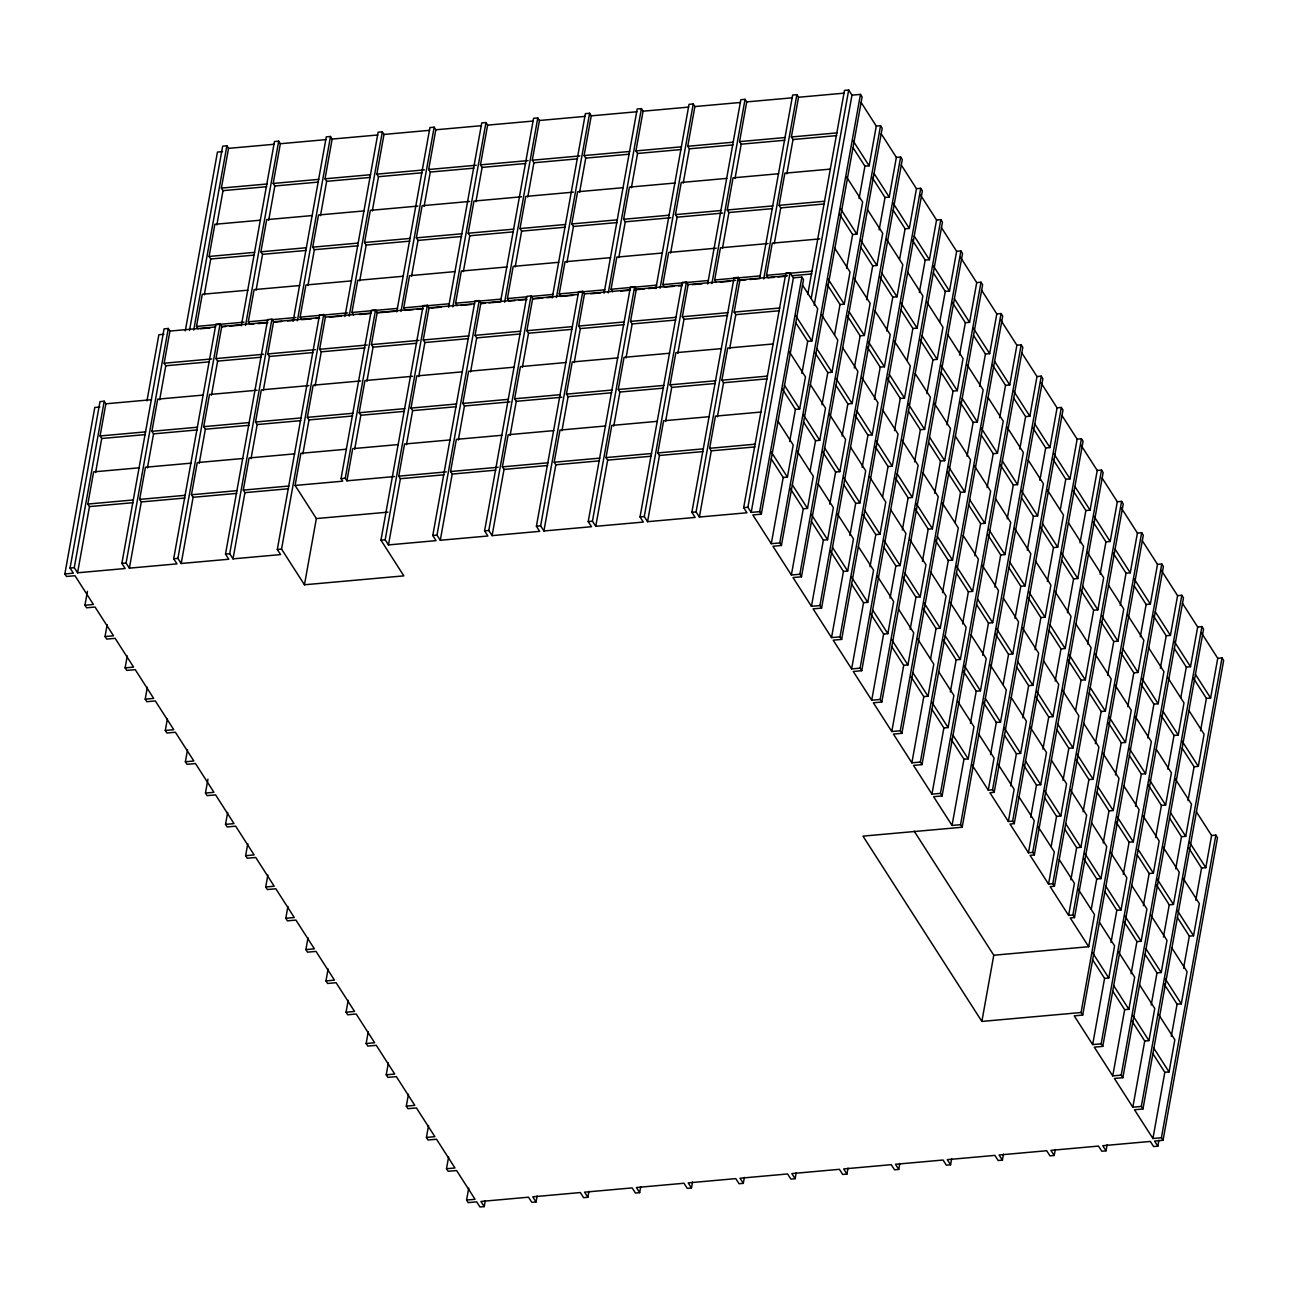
<?xml version="1.0" encoding="UTF-8"?>
<svg xmlns="http://www.w3.org/2000/svg" width="1297" height="1297" viewBox="0 0 1297 1297"><rect width="100%" height="100%" fill="white"/><g stroke="black" fill="none" stroke-linecap="round" stroke-linejoin="round"><path stroke-width="1.5" d="M87.434 591.367L84.937 605.245L93.433 604.483L74.983 575.722L66.487 576.484L64.85 573.939L94.794 407.485L99.885 407.031M64.85 573.939L73.345 573.177L70.054 568.037L99.999 401.6L104.214 401.211L105.868 403.805L100.08 435.954L101.717 438.499L95.605 472.546M159.661 399.816L165.789 365.77L164.152 363.209L169.939 331.059L168.286 328.481L164.071 328.854L121.869 563.401L125.161 568.524L77.561 572.788L74.269 567.664L104.214 401.211M77.561 572.788L89.477 506.592L87.839 504.047L93.627 471.881L139.233 467.795M146.966 400.903L158.866 334.756L163.957 334.286M127.252 655.958L125.112 667.858L133.591 667.096L115.141 638.335L106.662 639.097L105.025 636.551L107.165 624.651M211.492 395.163L217.604 361.117L215.967 358.572L221.755 326.406L220.101 323.828L215.886 324.218L173.685 558.748L176.976 563.871L129.376 568.151L126.085 563.011L168.286 328.481M129.376 568.151L141.292 501.939L139.654 499.394L145.442 467.244L191.048 463.159M147.42 467.909L153.549 433.863L151.911 431.301L157.683 399.152L203.305 395.066M185.293 330.848L217.458 152.057L222.549 151.603M189.508 330.443L222.662 146.172L226.878 145.783L228.531 148.361L221.382 188.081L223.019 190.643L216.842 224.932M193.723 330.07L226.878 145.783M198.133 328.968L196.496 326.422L202.283 294.273L247.889 290.188M204.278 294.841L210.714 258.995L209.093 256.449L214.864 224.284L260.486 220.198M167.426 718.57L165.286 730.47L173.766 729.708L155.316 700.947L146.837 701.709L145.199 699.164L147.339 687.264M263.307 390.51L269.436 356.464L267.798 353.919L273.57 321.769L271.916 319.192L267.701 319.565L225.5 554.111L228.791 559.234L181.191 563.498L177.9 558.375L220.101 323.828M181.191 563.498L193.107 497.302L191.47 494.757L197.257 462.591L242.863 458.506M199.235 463.256L205.364 429.21L203.726 426.664L209.514 394.499L257.098 390.235M241.323 325.79L274.478 141.519L278.693 141.146L280.347 143.724L273.197 183.444L274.834 185.99L268.674 220.295M245.538 325.417L278.693 141.146M253.92 323.974L249.948 324.331L248.311 321.786L254.099 289.62L299.704 285.535M256.093 290.188L262.545 254.342L260.908 251.796L266.696 219.647L312.301 215.561M207.942 779.205L205.461 793.067L213.94 792.321L195.49 763.56L187.011 764.322L185.374 761.777L187.514 749.877M315.122 385.874L321.251 351.827L319.613 349.282L325.401 317.117L323.747 314.539L319.516 314.928L277.315 549.458L280.606 554.581L233.006 558.861L229.715 553.722L271.916 319.192M233.006 558.861L244.922 492.649L243.285 490.104L249.073 457.954L294.695 453.853M251.051 458.603L257.179 424.557L255.541 422.011L261.329 389.862L308.929 385.598M293.138 321.153L326.293 136.866L330.508 136.493L332.162 139.071L325.028 178.791L326.649 181.337L320.489 215.642M297.353 320.764L330.508 136.493M311.685 318.786L301.763 319.678L300.126 317.133L305.914 284.983L351.519 280.882M307.908 285.535L314.36 249.705L312.723 247.16L318.511 214.994L364.117 210.908M247.759 843.796L245.619 855.68L254.115 854.918L235.665 826.173L227.17 826.935L225.532 824.373L227.672 812.489M418.753 376.584L424.881 342.538L423.244 339.976L429.031 307.827L427.378 305.249L423.162 305.622L380.961 540.168L403.853 575.868L304.455 584.785L281.546 549.085L323.747 314.539M304.455 584.785L316.355 518.573L295.1 485.451L300.888 453.302L346.51 449.216M302.866 453.966L308.994 419.92L307.357 417.358L313.144 385.209L360.744 380.945M344.953 316.5L378.108 132.229L382.323 131.84L383.993 134.434L376.843 174.138L378.481 176.7L372.304 210.989M349.169 316.128L382.323 131.84M353.578 315.041L351.941 312.48L357.729 280.33L403.351 276.245M359.723 280.898L366.176 245.052L364.538 242.507L370.326 210.357L417.926 206.077M287.934 906.408L285.794 918.292L294.289 917.53L275.839 888.785L267.344 889.547L265.707 886.986L267.847 875.102M295.1 485.451L342.7 481.187L341.046 478.609L371.331 310.275L375.563 309.902L377.216 312.48L371.428 344.629L373.066 347.174L366.938 381.221M394.515 476.55L346.931 480.814L345.261 478.236L375.563 309.902M346.931 480.814L352.703 448.649L398.325 444.563M354.681 449.313L360.809 415.267L359.172 412.722L364.96 380.572L412.559 376.292M396.769 311.864L429.923 127.576L434.155 127.203L435.808 129.781L428.659 169.502L430.296 172.047L424.119 206.353M401 311.475L434.155 127.203M413.338 309.675L405.394 310.388L403.756 307.843L409.544 275.694L455.166 271.592M411.538 276.245L417.991 240.415L416.353 237.854L422.141 205.704L469.741 201.44M328.109 969.021L325.969 980.905L334.464 980.143L316.014 951.398L307.519 952.16L305.881 949.599L308.021 937.715M470.568 371.931L476.696 337.885L475.059 335.339L480.847 303.174L479.193 300.596L474.978 300.985L432.776 535.515L436.068 540.638L388.468 544.918L385.177 539.779L427.378 305.249M388.468 544.918L400.384 478.706L398.746 476.161L404.534 444.012L450.14 439.926M406.496 444.676L412.624 410.63L410.987 408.069L416.775 375.919L462.397 371.834M448.584 307.211L481.738 122.939L485.97 122.55L487.623 125.128L480.474 164.849L482.111 167.41L475.934 201.7M452.815 306.838L485.97 122.55M457.209 305.735L455.587 303.19L461.359 271.041L506.981 266.955M463.369 271.608L469.806 235.762L468.168 233.217L473.956 201.067L521.556 196.787M368.283 1031.634L366.143 1043.518L374.638 1042.756L356.189 1014.011L347.693 1014.773L346.056 1012.211L348.196 1000.327M522.383 367.278L528.511 333.232L526.874 330.686L532.662 298.537L531.008 295.959L526.793 296.332L484.592 530.878L487.883 536.001L440.283 540.265L436.992 535.142L479.193 300.596M440.283 540.265L452.199 474.07L450.562 471.524L456.349 439.359L501.955 435.273M458.327 440.023L464.439 405.977L462.818 403.432L468.59 371.266L514.212 367.181M500.755 300.58L533.57 118.286L537.785 117.914L539.439 120.491L532.289 160.212L533.926 162.757L527.749 197.063M504.63 302.185L537.785 117.914M514.99 300.564L509.04 301.099L507.403 298.553L513.19 266.388L558.796 262.302M515.185 266.955L521.621 231.125L520 228.564L525.771 196.414L573.371 192.151M408.458 1094.246L406.318 1106.13L414.797 1105.368L396.347 1076.623L387.868 1077.385L386.23 1074.824L388.37 1062.94M574.214 362.641L580.326 328.595L578.705 326.05L584.477 293.884L582.823 291.306L578.608 291.695L536.407 526.225L539.698 531.348L492.098 535.629L488.807 530.489L531.008 295.959M492.098 535.629L504.014 469.417L502.377 466.871L508.165 434.722L553.77 430.62M510.143 435.37L516.271 401.324L514.633 398.779L520.421 366.629L566.027 362.528M552.23 297.921L585.385 113.633L589.6 113.261L591.254 115.838L584.104 155.559L585.741 158.104L579.581 192.41M556.445 297.532L589.6 113.261M572.755 295.376L560.855 296.446L559.218 293.9L565.006 261.751L610.611 257.649M567 262.302L573.452 226.472L571.815 223.927L577.603 191.761L623.208 187.676M448.632 1156.859L446.492 1168.743L454.971 1167.981L436.522 1139.236L428.042 1139.998L426.405 1137.437L428.545 1125.553M626.029 357.988L632.158 323.942L630.52 321.397L636.308 289.247L634.655 286.669L630.423 287.042L588.222 521.572L591.513 526.712L543.913 530.976L540.622 525.852L582.823 291.306M543.913 530.976L555.829 464.78L554.192 462.218L559.98 430.069L605.602 425.983M561.958 430.734L568.086 396.687L566.449 394.126L572.236 361.976L617.842 357.891M604.045 293.268L637.2 108.997L641.415 108.608L643.069 111.202L635.935 150.906L637.557 153.468L631.396 187.757M608.261 292.895L641.415 108.608M612.67 291.809L611.033 289.247L616.821 257.098L662.427 253.012M618.815 257.665L625.267 221.819L623.63 219.274L629.418 187.125L675.024 183.023M485.273 1200.649L484.219 1206.599L479.987 1206.972L476.696 1201.849L468.217 1202.611L466.58 1200.049L468.72 1188.165M677.845 353.351L683.973 319.305L682.335 316.744L688.123 284.594L686.47 282.016L682.238 282.389L640.037 516.936L643.328 522.059L595.745 526.323L592.453 521.199L634.655 286.669M595.745 526.323L607.644 460.127L606.007 457.582L611.795 425.432L657.417 421.33M613.773 426.081L619.901 392.034L618.264 389.489L624.052 357.34L669.657 353.238M655.86 288.631L689.015 104.344L693.23 103.971L694.884 106.549L687.75 146.269L689.388 148.815L683.211 183.12M660.076 288.242L693.23 103.971M674.408 286.264L664.486 287.156L662.848 284.61L668.636 252.461L716.236 248.181M670.63 253.012L677.083 217.183L675.445 214.621L681.233 182.472L726.839 178.386M729.66 348.698L735.788 314.652L734.151 312.107L739.938 279.941L738.285 277.363L734.053 277.753L691.868 512.283L695.16 517.422L647.56 521.686L644.269 516.546L686.47 282.016M647.56 521.686L659.46 455.474L657.822 452.929L663.61 420.779L709.232 416.694M665.588 421.444L671.716 387.398L670.079 384.836L675.867 352.687L721.489 348.601M484.219 1206.599L480.928 1201.46L528.511 1197.196L531.802 1202.319L536.034 1201.946L537.104 1195.98M707.676 283.978L740.83 99.707L745.062 99.318L746.715 101.896L739.566 141.616L741.203 144.178L735.026 178.467M711.891 283.605L745.062 99.318M716.301 282.519L714.663 279.957L720.451 247.808L768.051 243.544M722.445 248.375L728.898 212.53L727.26 209.984L733.048 177.835L778.67 173.733M536.034 1201.946L532.743 1196.823L580.343 1192.543L583.618 1197.682L587.849 1197.293L584.558 1192.17L632.158 1187.906L635.449 1193.029L639.664 1192.656L636.373 1187.517L683.973 1183.253L687.264 1188.392L691.479 1188.003L688.188 1182.88L735.788 1178.616L739.079 1183.739L743.294 1183.367L740.003 1178.227L787.603 1173.963L790.894 1179.086L795.11 1178.714L791.818 1173.59L839.418 1169.31L842.71 1174.45L846.941 1174.061L843.65 1168.937L891.234 1164.674L894.525 1169.797L898.756 1169.424L895.465 1164.284L943.065 1160.021L946.356 1165.16L950.571 1164.771L947.28 1159.648L994.88 1155.384L998.171 1160.507L1002.386 1160.134L999.095 1154.995L1046.695 1150.731L1049.986 1155.854L1054.202 1155.481L1050.91 1150.358L1098.51 1146.078L1101.802 1151.217L1106.017 1150.828L1102.726 1145.705L1150.326 1141.441L1153.617 1146.564L1157.848 1146.191L1154.557 1141.052L1163.036 1140.306L1161.399 1137.745L1152.92 1138.507L1134.47 1109.746L1142.949 1109L1141.311 1106.438L1132.832 1107.2L1114.382 1078.456L1122.862 1077.694L1121.224 1075.132L1112.745 1075.894L1094.295 1047.149L1102.774 1046.387L1101.153 1043.826L1092.658 1044.588L1074.208 1015.843L1082.703 1015.081L1081.066 1012.519L981.861 1021.42L862.991 836.127L962.179 827.243L960.542 824.681L952.047 825.443L933.597 796.698L942.092 795.936L940.455 793.375L931.959 794.137L913.51 765.392L922.005 764.63L920.367 762.069L911.872 762.831L893.422 734.086L901.918 733.324L900.28 730.762L891.801 731.524L873.351 702.779L881.83 702.017L880.193 699.456L871.714 700.218L853.264 671.473L861.743 670.711L860.106 668.166L851.626 668.912L833.177 640.167L841.656 639.405L840.018 636.859L831.539 637.605L813.089 608.86L821.568 608.098L819.931 605.553L811.452 606.315L793.002 577.554L801.481 576.792L799.86 574.247L791.365 575.009L772.915 546.248L781.41 545.486L779.773 542.94L771.277 543.702L752.827 514.941L761.323 514.179L759.685 511.634L751.19 512.396L793.391 277.85L790.1 272.727L785.885 273.1L743.684 507.646L746.975 512.769L699.375 517.033L696.084 511.91L738.285 277.363M699.375 517.033L711.291 450.837L709.654 448.292L715.441 416.126L761.047 412.041M717.403 416.791L723.531 382.745L721.894 380.199L727.682 348.034L773.304 343.948M587.849 1197.293L588.919 1191.327M759.847 277.347L792.645 95.054L796.877 94.681L798.53 97.259L791.381 136.979L793.018 139.525L786.841 173.83M763.722 278.952L796.877 94.681M774.066 277.331L768.116 277.866L766.495 275.321L772.266 243.155L819.866 238.891M774.277 243.723L780.713 207.893L779.075 205.331L784.863 173.182L830.485 169.096M751.19 512.396L747.899 507.257L790.1 272.727M759.685 511.634L801.886 277.088L793.391 277.85M761.323 514.179L803.524 279.633L801.886 277.088M639.664 1192.656L640.734 1186.674M807.755 294.5L844.477 90.401L848.692 90.028L851.983 95.151L814.176 305.265M811.257 298.083L848.692 90.028M771.277 543.702L783.193 477.491L771.245 458.895M789.662 441.564L795.434 409.398L782.415 389.1M801.903 373.471L807.691 341.306L795.758 322.71M783.193 477.491L787.409 477.118L793.197 444.968L778.005 421.282M795.434 409.398L799.665 409.025L805.453 376.876L789.16 351.503M807.691 341.306L811.906 340.933L817.694 308.783L802.503 285.097M779.773 542.94L860.478 94.389L851.983 95.151M781.41 545.486L862.1 96.951L860.478 94.389M791.365 575.009L803.281 508.797L790.246 488.499M810.074 470.973L815.521 440.704L803.589 422.109M821.99 404.777L827.778 372.612L814.759 352.314M834.587 334.788L840.034 304.519L827 284.221M846.536 268.398L852.615 234.546L839.597 214.248M859.084 198.587L864.921 166.178L852.988 147.582M803.281 508.797L807.496 508.424L813.284 476.275L797.007 450.902M815.521 440.704L819.753 440.332L825.524 408.182L810.333 384.496M827.778 372.612L831.993 372.239L837.781 340.09L821.504 314.717M840.034 304.519L844.25 304.147L850.038 271.997L834.846 248.311M852.615 234.546L856.847 234.173L862.635 202.008L846.341 176.635M864.921 166.178L869.136 165.805L876.286 126.085L861.095 102.398M799.86 574.247L880.55 125.696L876.286 126.085M691.479 1188.003L692.549 1182.037M801.481 576.792L882.187 128.257L880.55 125.696M811.452 606.315L823.368 540.103L811.419 521.507M829.821 504.176L835.608 472.011L822.59 451.713M842.077 436.084L847.865 403.918L835.933 385.322M854.334 367.991L860.122 335.826L847.087 315.528M866.623 299.704L872.703 265.853L860.77 247.241M879.171 229.893L885.008 197.484L871.989 177.186M823.368 540.103L827.583 539.73L833.371 507.581L818.18 483.894M835.608 472.011L839.84 471.638L845.612 439.488L829.334 414.116M847.865 403.918L852.08 403.545L857.868 371.396L842.677 347.709M860.122 335.826L864.337 335.453L870.125 303.303L853.848 277.931M872.703 265.853L876.934 265.48L882.706 233.314L867.515 209.644M885.008 197.484L889.223 197.112L896.373 157.391L881.182 133.704M819.931 605.553L900.637 157.002L896.373 157.391M821.568 608.098L902.274 159.563L900.637 157.002M831.539 637.605L843.439 571.41L830.42 551.112M849.908 535.483L855.696 503.317L843.763 484.721M862.165 467.39L867.952 435.225L854.934 414.927M874.421 399.298L880.209 367.132L867.174 346.834M886.71 331.011L892.79 297.159L879.771 276.861M899.599 259.287L905.095 228.791L893.163 210.195M843.439 571.41L847.671 571.037L853.458 538.887L837.181 513.515M855.696 503.317L859.911 502.944L865.699 470.795L850.508 447.108M867.952 435.225L872.168 434.852L877.956 402.702L861.678 377.33M880.209 367.132L884.424 366.759L890.212 334.61L875.021 310.923M892.79 297.159L897.021 296.786L902.793 264.62L886.516 239.248M905.095 228.791L909.31 228.418L916.46 188.697L901.269 165.011M840.018 636.859L920.724 188.308L916.46 188.697M743.294 1183.367L744.381 1177.384M841.656 639.405L922.362 190.87L920.724 188.308M851.626 668.912L863.526 602.716L851.594 584.12M869.995 566.789L875.783 534.623L862.764 514.325M882.592 496.8L888.04 466.531L875.005 446.233M894.508 430.604L900.28 398.438L887.261 378.14M907.154 360.323L912.877 328.465L900.945 309.853M919.346 292.49L925.183 260.097L912.164 239.799M863.526 602.716L867.758 602.343L873.546 570.194L858.338 546.507M875.783 534.623L879.998 534.251L885.786 502.101L869.509 476.729M888.04 466.531L892.255 466.158L898.043 434.009L882.852 410.322M900.28 398.438L904.512 398.066L910.299 365.916L894.022 340.544M912.877 328.465L917.092 328.092L922.88 295.927L907.689 272.257M925.183 260.097L929.398 259.724L936.547 220.004L920.27 194.631M860.106 668.166L940.811 219.615L936.547 220.004M861.743 670.711L942.449 222.176L940.811 219.615M871.714 700.218L883.614 634.022L870.595 613.724M890.082 598.095L895.87 565.93L883.938 547.334M902.339 530.003L908.127 497.837L895.092 477.539M914.596 461.91L920.367 429.745L908.435 411.149M926.869 393.623L932.965 359.772L919.946 339.474M939.774 321.899L945.27 291.403L933.321 272.808M883.614 634.022L887.845 633.649L893.633 601.5L877.339 576.127M895.87 565.93L900.086 565.557L905.873 533.407L890.682 509.721M908.127 497.837L912.342 497.464L918.13 465.315L901.853 439.942M920.367 429.745L924.599 429.372L930.387 397.222L915.179 373.536M932.965 359.772L937.18 359.382L942.968 327.233L926.69 301.861M945.27 291.403L949.485 291.031L956.635 251.31L941.444 227.624M880.193 699.456L960.899 250.921L956.635 251.31M795.11 1178.714L796.196 1172.747M881.83 702.017L962.536 253.482L960.899 250.921M891.801 731.524L903.701 665.329L891.769 646.717M910.17 629.402L915.958 597.236L902.939 576.938M922.426 561.309L928.214 529.144L915.179 508.846M934.667 493.217L940.455 461.051L928.522 442.455M946.956 424.913L953.052 391.078L941.119 372.466M959.521 355.102L965.357 322.71L952.322 302.412M903.701 665.329L907.932 664.956L913.704 632.806L898.513 609.12M915.958 597.236L920.173 596.863L925.961 564.714L909.683 539.341M928.214 529.144L932.43 528.771L938.217 496.621L923.026 472.935M940.455 461.051L944.686 460.678L950.474 428.529L934.18 403.156M953.052 391.078L957.267 390.689L963.055 358.539L947.864 334.853M965.357 322.71L969.572 322.337L976.722 282.616L960.445 257.244M900.28 730.762L980.986 282.227L976.722 282.616M901.918 733.324L982.623 284.789L980.986 282.227M911.872 762.831L923.788 696.635L910.77 676.337M930.598 658.811L936.045 628.542L923.026 608.244M942.514 592.616L948.302 560.45L935.267 540.152M955.095 522.626L960.542 492.357L947.523 472.059M967.043 456.22L973.139 422.384L960.12 402.086M979.608 386.409L985.444 354.016L973.496 335.42M923.788 696.635L928.02 696.262L933.791 664.113L917.514 638.724M936.045 628.542L940.26 628.17L946.048 596.02L930.857 572.334M948.302 560.45L952.517 560.077L958.305 527.928L942.027 502.555M960.542 492.357L964.773 491.985L970.545 459.835L955.354 436.149M973.139 422.384L977.354 421.995L983.142 389.846L966.865 364.473M985.444 354.016L989.66 353.643L996.809 313.923L981.618 290.236M920.367 762.069L1001.073 313.534L996.809 313.923M846.941 1174.061L848.011 1168.094M922.005 764.63L1002.711 316.095L1001.073 313.534M931.959 794.137L943.876 727.941L931.943 709.329M950.344 692.014L956.132 659.849L943.114 639.551M962.601 623.922L968.373 591.756L956.44 573.161M974.841 555.829L980.629 523.664L968.697 505.068M987.13 487.526L993.226 453.691L981.278 435.079M999.695 417.715L1005.532 385.322L992.497 365.024M943.876 727.941L948.091 727.568L953.879 695.403L938.688 671.733M956.132 659.849L960.347 659.476L966.135 627.326L949.858 601.954M968.373 591.756L972.604 591.383L978.392 559.234L963.201 535.548M980.629 523.664L984.861 523.291L990.632 491.141L974.355 465.769M993.226 453.691L997.442 453.302L1003.23 421.152L988.038 397.466M1005.532 385.322L1009.747 384.95L1016.897 345.229L1000.619 319.856M940.455 793.375L1021.161 344.84L1016.897 345.229M942.092 795.936L1022.798 347.401L1021.161 344.84M952.047 825.443L963.963 759.248L950.944 738.95M970.432 723.304L976.219 691.155L963.185 670.857M982.688 655.228L988.46 623.063L976.528 604.467M994.929 587.136L1000.717 554.97L987.698 534.672M1007.218 518.832L1013.314 484.997L1000.279 464.699M1019.782 449.021L1025.603 416.629L1013.67 398.033M963.963 759.248L968.178 758.875L973.966 726.709L957.689 701.337M976.219 691.155L980.435 690.782L986.223 658.633L971.031 634.946M988.46 623.063L992.691 622.69L998.479 590.54L982.186 565.168M1000.717 554.97L1004.932 554.597L1010.72 522.448L995.529 498.761M1013.314 484.997L1017.529 484.608L1023.317 452.458L1007.039 427.086M1025.603 416.629L1029.834 416.256L1036.984 376.535L1021.777 352.849M960.542 824.681L1041.248 376.146L1036.984 376.535M898.756 1169.424L899.826 1163.441M962.179 827.243L1042.885 378.708L1041.248 376.146M990.519 754.611L996.307 722.461L983.272 702.163M1003.116 684.638L1008.547 654.369L995.529 634.071M1015.016 618.442L1020.804 586.276L1008.871 567.681M1027.305 550.139L1033.401 516.303L1021.452 497.691M1039.87 480.328L1045.69 447.935L1032.671 427.637M914.158 831.134L993.778 955.224L1088.702 946.713L1070.252 917.952L1074.516 917.563L1072.878 915.017L1068.615 915.406L1050.165 886.645L1054.429 886.256L1052.791 883.711L1048.527 884.1L1030.077 855.339L1034.341 854.95L1032.704 852.405L1028.44 852.794L1009.99 824.033L1014.254 823.644L1012.633 821.098L1008.353 821.487L989.903 792.726L994.183 792.337L992.545 789.792L988.265 790.181L994.053 758.015L978.862 734.345M996.307 722.461L1000.522 722.089L1006.31 689.939L990.033 664.567M1008.547 654.369L1012.779 653.996L1018.567 621.847L1003.359 598.16M1020.804 586.276L1025.019 585.904L1030.807 553.754L1014.53 528.382M1033.401 516.303L1037.616 515.914L1043.404 483.765L1028.213 460.078M1045.69 447.935L1049.922 447.562L1057.071 407.842L1040.778 382.469M992.545 789.792L1061.335 407.453L1057.071 407.842M994.183 792.337L1062.973 410.014L1061.335 407.453M1010.606 785.917L1016.394 753.768L1004.445 735.156M1022.847 717.841L1028.634 685.675L1016.702 667.08M1035.103 649.748L1040.891 617.583L1027.872 597.285M1047.392 581.445L1053.488 547.61L1040.453 527.312M1060.298 509.737L1065.777 479.242L1052.759 458.943M1008.353 821.487L1014.141 789.322L997.863 763.949M1016.394 753.768L1020.609 753.395L1026.397 721.245L1011.206 697.559M1028.634 685.675L1032.866 685.302L1038.638 653.153L1022.36 627.78M1040.891 617.583L1045.106 617.21L1050.894 585.06L1035.703 561.374M1053.488 547.61L1057.704 547.221L1063.491 515.071L1047.214 489.699M1065.777 479.242L1070.009 478.869L1077.142 439.148L1061.951 415.462M950.571 1164.771L951.641 1158.805M1012.633 821.098L1081.422 438.759L1077.142 439.148M1014.254 823.644L1083.06 441.32L1081.422 438.759M981.861 1021.42L993.778 955.224M1030.693 817.223L1036.481 785.074L1023.446 764.776M1042.934 749.147L1048.722 716.982L1035.703 696.684M1055.191 681.055L1060.978 648.889L1049.046 630.293M1067.48 612.751L1073.576 578.916L1061.627 560.304M1080.044 542.94L1085.865 510.548L1072.846 490.25M1028.44 852.794L1034.228 820.628L1019.037 796.958M1036.481 785.074L1040.697 784.701L1046.484 752.536L1030.207 727.163M1048.722 716.982L1052.953 716.609L1058.725 684.459L1043.534 660.773M1060.978 648.889L1065.194 648.516L1070.982 616.367L1054.704 590.994M1073.576 578.916L1077.791 578.527L1083.579 546.377L1068.388 522.691M1085.865 510.548L1090.096 510.175L1097.23 470.454L1080.952 445.082M1032.704 852.405L1101.51 470.065L1097.23 470.454M1034.341 854.95L1103.147 472.627L1101.51 470.065M1051.121 846.649L1056.552 816.38L1044.62 797.768M1063.021 780.437L1068.809 748.288L1056.877 729.692M1075.618 710.464L1081.066 680.195L1068.047 659.897M1087.567 644.058L1093.663 610.222L1080.628 589.924M1100.132 574.247L1105.952 541.854L1092.933 521.556M1048.527 884.1L1054.315 851.934L1038.038 826.562M1056.552 816.38L1060.784 816.008L1066.572 783.842L1051.364 760.172M1068.809 748.288L1073.041 747.915L1078.812 715.766L1062.535 690.393M1081.066 680.195L1085.281 679.823L1091.069 647.673L1075.878 623.987M1093.663 610.222L1097.878 609.833L1103.666 577.684L1087.389 552.311M1105.952 541.854L1110.183 541.481L1117.317 501.761L1102.126 478.074M1002.386 1160.134L1003.456 1154.152M1052.791 883.711L1121.597 501.372L1117.317 501.761M1054.429 886.256L1123.234 503.933L1121.597 501.372M1070.868 879.836L1076.64 847.687L1064.707 829.075M1083.108 811.744L1088.896 779.594L1075.878 759.296M1095.365 743.667L1101.153 711.502L1089.204 692.906M1107.654 675.364L1113.734 641.529L1100.715 621.231M1120.219 605.553L1126.039 573.161L1113.021 552.862M1068.615 915.406L1074.402 883.241L1059.211 859.571M1076.64 847.687L1080.871 847.314L1086.659 815.148L1070.365 789.776M1088.896 779.594L1093.112 779.221L1098.899 747.072L1083.708 723.386M1101.153 711.502L1105.368 711.129L1111.156 678.98L1094.879 653.607M1113.734 641.529L1117.965 641.14L1123.753 608.99L1108.546 585.304M1126.039 573.161L1130.254 572.788L1137.404 533.067L1121.127 507.694M1072.878 915.017L1141.684 532.678L1137.404 533.067M1074.516 917.563L1143.306 535.223L1141.684 532.678M1091.28 909.262L1096.727 878.993L1083.708 858.695M1103.196 843.05L1108.984 810.901L1097.051 792.289M1115.452 774.974L1121.24 742.808L1108.205 722.51M1127.742 706.67L1133.821 672.835L1120.803 652.537M1140.306 636.859L1146.126 604.467L1134.194 585.855M1088.702 946.713L1094.49 914.547L1078.212 889.175M1096.727 878.993L1100.958 878.62L1106.746 846.455L1091.539 822.784M1108.984 810.901L1113.199 810.528L1118.987 778.378L1102.709 752.99M1121.24 742.808L1125.456 742.435L1131.243 710.286L1114.966 684.913M1133.821 672.835L1138.053 672.446L1143.841 640.296L1127.547 614.924M1146.126 604.467L1150.342 604.094L1157.491 564.373L1142.3 540.687M1054.202 1155.481L1055.288 1149.515M1081.066 1012.519L1161.772 563.984L1157.491 564.373M1082.703 1015.081L1163.393 566.53L1161.772 563.984M1092.658 1044.588L1104.574 978.392L1092.625 959.78M1111.026 942.449L1116.814 910.299L1104.882 891.688M1123.283 874.356L1129.071 842.207L1116.052 821.909M1135.54 806.28L1141.328 774.114L1129.379 755.519M1147.829 737.977L1153.908 704.141L1140.89 683.843M1160.377 668.166L1166.214 635.773L1153.195 615.475M1104.574 978.392L1108.789 978.019L1114.577 945.853L1099.386 922.183M1116.814 910.299L1121.046 909.927L1126.817 877.761L1110.54 852.388M1129.071 842.207L1133.286 841.834L1139.074 809.668L1123.883 785.998M1141.328 774.114L1145.543 773.742L1151.331 741.592L1135.053 716.22M1153.908 704.141L1158.14 703.752L1163.928 671.603L1148.72 647.916M1166.214 635.773L1170.429 635.4L1177.579 595.68L1161.301 570.307M1101.153 1043.826L1181.843 595.291L1177.579 595.68M1102.774 1046.387L1183.48 597.836L1181.843 595.291M1112.745 1075.894L1124.661 1009.698L1112.713 991.086M1131.114 973.755L1136.902 941.606L1123.883 921.308M1143.37 905.663L1149.158 873.513L1137.226 854.901M1155.627 837.57L1161.415 805.421L1148.38 785.123M1167.916 769.283L1173.996 735.448L1160.977 715.15M1180.821 697.575L1186.301 667.08L1174.369 648.468M1124.661 1009.698L1128.876 1009.325L1134.664 977.16L1118.387 951.787M1136.902 941.606L1141.133 941.233L1146.905 909.067L1131.714 885.397M1149.158 873.513L1153.373 873.14L1159.161 840.975L1142.884 815.602M1161.415 805.421L1165.63 805.048L1171.418 772.899L1156.227 749.212M1173.996 735.448L1178.227 735.059L1183.999 702.909L1167.722 677.537M1186.301 667.08L1190.516 666.707L1197.666 626.986L1182.475 603.3M1106.017 1150.828L1107.103 1144.862M1121.224 1075.132L1201.93 626.597L1197.666 626.986M1122.862 1077.694L1203.567 629.142L1201.93 626.597M1132.832 1107.2L1144.732 1041.005L1131.714 1020.707M1151.201 1005.062L1156.989 972.912L1145.056 954.3M1163.458 936.969L1169.246 904.82L1156.227 884.522M1175.714 868.877L1181.502 836.727L1169.554 818.115M1188.003 800.589L1194.083 766.754L1182.151 748.142M1200.552 730.778L1206.388 698.386L1193.37 678.088M1144.732 1041.005L1148.964 1040.632L1154.752 1008.466L1139.544 984.796M1156.989 972.912L1161.204 972.539L1166.992 940.374L1150.715 915.001M1169.246 904.82L1173.461 904.447L1179.249 872.281L1162.971 846.909M1181.502 836.727L1185.717 836.354L1191.505 804.205L1175.228 778.832M1194.083 766.754L1198.315 766.365L1204.086 734.215L1188.895 710.529M1206.388 698.386L1210.604 698.013L1217.753 658.292L1201.476 632.92M1141.311 1106.438L1222.017 657.903L1217.753 658.292M1142.949 1109L1223.655 660.449L1222.017 657.903M1152.92 1138.507L1164.819 1072.311L1152.887 1053.699M1171.288 1036.368L1177.076 1004.218L1164.058 983.92M1183.545 968.275L1189.333 936.126L1177.384 917.514M1195.802 900.183L1201.573 868.033L1188.555 847.735M1164.819 1072.311L1169.051 1071.938L1174.839 1039.772L1158.545 1014.4M1177.076 1004.218L1181.291 1003.846L1187.079 971.68L1171.888 948.01M1189.333 936.126L1193.548 935.753L1199.336 903.587L1183.059 878.215M1201.573 868.033L1205.805 867.661L1211.593 835.511L1196.385 811.825M1157.848 1146.191L1158.918 1140.209M1161.399 1137.745L1215.856 835.122L1211.593 835.511M1163.036 1140.306L1217.494 837.667L1215.856 835.122M228.531 148.361L274.153 144.275M280.347 143.724L325.969 139.622M332.162 139.071L377.784 134.985M383.993 134.434L429.599 130.332M435.808 129.781L481.414 125.696M487.623 125.128L533.229 121.043M539.439 120.491L585.06 116.39M591.254 115.838L636.876 111.753M643.069 111.202L688.691 107.1M694.884 106.549L740.506 102.463M746.715 101.896L792.321 97.81M798.53 97.259L844.136 93.157M221.382 188.081L267.004 183.996M273.197 183.444L318.819 179.343M325.028 178.791L370.634 174.706M376.843 174.138L424.443 169.875M428.659 169.502L476.258 165.238M480.474 164.849L528.074 160.585M532.289 160.212L579.889 155.932M584.104 155.559L629.726 151.473M635.935 150.906L681.541 146.82M687.75 146.269L733.356 142.184M739.566 141.616L785.171 137.531M791.381 136.979L836.987 132.878M223.019 190.643L266.647 186.719M274.834 185.99L318.462 182.083M326.649 181.337L370.294 177.43M378.481 176.7L422.109 172.777M430.296 172.047L473.924 168.14M482.111 167.41L525.739 163.487M533.926 162.757L577.554 158.85M585.741 158.104L629.369 154.197M637.557 153.468L681.201 149.544M689.388 148.815L733.016 144.907M741.203 144.178L784.831 140.254M793.018 139.525L836.646 135.618M209.093 256.449L254.698 252.364M260.908 251.796L306.514 247.711M312.723 247.16L358.329 243.058M364.538 242.507L410.16 238.421M416.353 237.854L461.975 233.768M468.168 233.217L513.79 229.131M520 228.564L565.605 224.478M571.815 223.927L617.421 219.825M623.63 219.274L669.236 215.189M675.445 214.621L721.051 210.536M727.26 209.984L772.882 205.899M779.075 205.331L824.697 201.246M210.714 258.995L254.358 255.087M262.545 254.342L306.173 250.434M314.36 249.705L357.988 245.798M366.176 245.052L409.803 241.145M417.991 240.415L461.619 236.492M469.806 235.762L513.434 231.855M521.621 231.125L565.265 227.202M573.452 226.472L617.08 222.565M625.267 221.819L670.873 217.734M677.083 217.183L722.688 213.081M728.898 212.53L772.526 208.622M780.713 207.893L824.341 203.969M196.496 326.422L244.095 322.159M248.311 321.786L268.139 320.002M272.111 319.646L295.911 317.506M300.126 317.133L347.726 312.869M351.941 312.48L397.563 308.394M403.756 307.843L449.378 303.757M455.587 303.19L501.193 299.104M507.403 298.553L527.231 296.77M531.203 296.413L553.008 294.451M559.218 293.9L604.824 289.815M611.033 289.247L656.655 285.162M662.848 284.61L708.47 280.525M714.663 279.957L760.285 275.872M766.495 275.321L812.1 271.219M169.939 331.059L215.561 326.974M221.755 326.406L267.377 322.321M273.57 321.769L319.192 317.684M325.401 317.117L371.007 313.031M377.216 312.48L422.822 308.378M429.031 307.827L474.637 303.741M480.847 303.174L526.469 299.088M532.662 298.537L578.284 294.451M584.477 293.884L630.099 289.798M636.308 289.247L681.914 285.145M688.123 284.594L735.723 280.33M739.938 279.941L787.538 275.677M200.111 328.806L210.033 327.914M221.933 326.844L225.889 326.487M229.861 326.131L239.783 325.239M257.876 323.618L267.798 322.726M273.748 322.191L281.676 321.478M287.626 320.943L293.576 320.424M315.641 318.446L319.613 318.089M329.535 317.198L341.435 316.128M359.528 314.506L369.45 313.615M377.378 312.901L397.206 311.118M417.294 309.318L423.244 308.783M431.188 308.07L441.093 307.194M461.181 305.395L471.103 304.503M481.009 303.611L484.981 303.255M488.953 302.898L500.853 301.828M518.946 300.207L526.89 299.494M532.84 298.959L542.746 298.067M546.718 297.71L552.668 297.191M590.605 293.787L600.511 292.895M620.598 291.095L630.52 290.204M634.492 289.847L644.398 288.955M648.37 288.599L656.298 287.885M678.363 285.907L682.335 285.551M692.258 284.675L702.163 283.784M720.273 282.162L730.195 281.271M738.123 280.557L746.051 279.844M750.023 279.487L759.929 278.596M778.038 276.974L785.966 276.261M791.916 275.726L811.76 273.959M164.152 363.209L211.751 358.945M215.967 358.572L263.567 354.292M267.798 353.919L315.382 349.655M319.613 349.282L367.213 345.002M371.428 344.629L419.028 340.365M423.244 339.976L468.865 335.891M475.059 335.339L520.681 331.238M526.874 330.686L572.496 326.601M578.705 326.05L624.311 321.948M630.52 321.397L676.126 317.311M682.335 316.744L727.941 312.658M734.151 312.107L779.773 308.005M165.789 365.77L209.417 361.847M217.604 361.117L261.248 357.21M269.436 356.464L313.063 352.557M321.251 351.827L364.879 347.92M373.066 347.174L416.694 343.267M424.881 342.538L468.509 338.614M476.696 337.885L520.324 333.978M528.511 333.232L572.139 329.325M580.326 328.595L623.97 324.688M632.158 323.942L675.786 320.035M683.973 319.305L727.601 315.382M735.788 314.652L779.416 310.745M105.868 403.805L151.49 399.703M100.08 435.954L145.702 431.869M151.911 431.301L197.517 427.216M203.726 426.664L249.332 422.563M255.541 422.011L301.147 417.926M307.357 417.358L352.979 413.273M359.172 412.722L404.794 408.636M410.987 408.069L456.609 403.983M462.818 403.432L508.424 399.33M514.633 398.779L560.239 394.693M566.449 394.126L612.054 390.04M618.264 389.489L663.886 385.404M670.079 384.836L715.701 380.751M721.894 380.199L767.516 376.098M101.717 438.499L145.361 434.592M153.549 433.863L197.176 429.939M205.364 429.21L248.992 425.303M257.179 424.557L300.807 420.65M308.994 419.92L352.622 415.997M360.809 415.267L404.437 411.36M412.624 410.63L456.252 406.707M464.439 405.977L510.061 401.892M516.271 401.324L561.877 397.239M568.086 396.687L611.714 392.764M619.901 392.034L663.529 388.127M671.716 387.398L715.344 383.474M723.531 382.745L767.159 378.837M341.046 478.609L345.261 478.236M87.839 504.047L133.445 499.945M139.654 499.394L185.26 495.308M191.47 494.757L237.092 490.655M243.285 490.104L288.907 486.018M398.746 476.161L446.346 471.897M450.562 471.524L498.161 467.244M502.377 466.871L547.999 462.786M554.192 462.218L599.814 458.133M606.007 457.582L651.629 453.496M657.822 452.929L703.444 448.843M709.654 448.292L755.259 444.19M89.477 506.592L133.105 502.685M141.292 501.939L184.92 498.032M193.107 497.302L236.735 493.395M244.922 492.649L288.55 488.742M400.384 478.706L444.012 474.799M452.199 474.07L495.827 470.163M504.014 469.417L547.642 465.51M555.829 464.78L599.457 460.857M607.644 460.127L651.272 456.22M659.46 455.474L703.104 451.567M711.291 450.837L754.919 446.93M316.355 518.573L387.933 512.153M70.054 568.037L74.269 567.664M121.869 563.401L126.085 563.011M173.685 558.748L177.9 558.375M225.5 554.111L229.715 553.722M277.315 549.458L281.546 549.085M380.961 540.168L385.177 539.779M432.776 535.515L436.992 535.142M484.592 530.878L488.807 530.489M536.407 526.225L540.622 525.852M588.222 521.572L592.453 521.199M640.037 516.936L644.269 516.546M691.868 512.283L696.084 511.91M743.684 507.646L747.899 507.257M105.025 636.551L113.504 635.789L95.054 607.028L86.575 607.79L84.937 605.245M145.199 699.164L153.678 698.402L135.228 669.641L126.749 670.403L125.112 667.858M185.374 761.777L193.853 761.015L175.403 732.254L166.924 733.016L165.286 730.47M225.532 824.373L234.027 823.627L215.578 794.866L207.082 795.628L205.461 793.067M265.707 886.986L274.202 886.224L255.752 857.479L247.257 858.241L245.619 855.68M305.881 949.599L314.377 948.837L295.927 920.092L287.431 920.854L285.794 918.292M346.056 1012.211L354.551 1011.449L336.101 982.704L327.606 983.466L325.969 980.905M386.23 1074.824L394.726 1074.062L376.276 1045.317L367.781 1046.079L366.143 1043.518M426.405 1137.437L434.884 1136.675L416.434 1107.93L407.955 1108.692L406.318 1106.13M466.58 1200.049L475.059 1199.287L456.609 1170.543L448.13 1171.304L446.492 1168.743M852.859 140.433L869.136 165.805M874.032 173.425L889.223 197.112M893.033 203.045L909.31 228.418M914.207 236.038L929.398 259.724M933.208 265.658L949.485 291.031M954.381 298.65L969.572 322.337M973.382 328.271L989.66 353.643M994.556 361.263L1009.747 384.95M1013.557 390.883L1029.834 416.256M1034.73 423.876L1049.922 447.562M1053.731 453.496L1070.009 478.869M1074.889 486.488L1090.096 510.175M1093.89 516.109L1110.183 541.481M1115.063 549.101L1130.254 572.788M1134.064 578.721L1150.342 604.094M1155.238 611.714L1170.429 635.4M1174.239 641.334L1190.516 666.707M1195.412 674.327L1210.604 698.013M840.569 208.801L856.847 234.173M860.641 240.107L876.934 265.48M881.814 273.1L897.021 296.786M900.815 302.704L917.092 328.092M921.989 335.712L937.18 359.382M940.99 365.316L957.267 390.689M962.163 398.325L977.354 421.995M981.164 427.929L997.442 453.302M1002.338 460.938L1017.529 484.608M1021.339 490.542L1037.616 515.914M1042.512 523.55L1057.704 547.221M1061.513 553.154L1077.791 578.527M1082.687 586.163L1097.878 609.833M1101.688 615.767L1117.965 641.14M1122.862 648.776L1138.053 672.446M1141.863 678.38L1158.14 703.752M1163.02 711.388L1178.227 735.059M1182.021 740.992L1198.315 766.365M827.972 278.774L844.25 304.147M849.146 311.766L864.337 335.453M868.147 341.387L884.424 366.759M889.32 374.379L904.512 398.066M908.322 403.999L924.599 429.372M929.479 436.992L944.686 460.678M948.48 466.612L964.773 491.985M969.653 499.604L984.861 523.291M988.654 529.225L1004.932 554.597M1009.828 562.217L1025.019 585.904M1028.829 591.837L1045.106 617.21M1050.003 624.83L1065.194 648.516M1069.004 654.45L1085.281 679.823M1090.177 687.442L1105.368 711.129M1109.178 717.063L1125.456 742.435M1129.265 748.369L1145.543 773.742M1149.353 779.675L1165.63 805.048M1170.526 812.668L1185.717 836.354M1189.527 842.288L1205.805 867.661M795.628 315.56L811.906 340.933M816.802 348.553L831.993 372.239M835.803 378.173L852.08 403.545M856.977 411.165L872.168 434.852M875.978 440.785L892.255 466.158M897.151 473.778L912.342 497.464M916.152 503.398L932.43 528.771M937.326 536.391L952.517 560.077M956.327 566.011L972.604 591.383M977.5 599.003L992.691 622.69M996.501 628.623L1012.779 653.996M1017.659 661.616L1032.866 685.302M1036.66 691.236L1052.953 716.609M1057.833 724.229L1073.041 747.915M1076.834 753.849L1093.112 779.221M1098.008 786.841L1113.199 810.528M1117.009 816.462L1133.286 841.834M1138.182 849.454L1153.373 873.14M1157.183 879.074L1173.461 904.447M1177.271 910.381L1193.548 935.753M784.474 385.339L799.665 409.025M803.475 414.959L819.753 440.332M824.633 447.951L839.84 471.638M843.634 477.572L859.911 502.944M864.807 510.564L879.998 534.251M883.808 540.184L900.086 565.557M904.982 573.177L920.173 596.863M923.983 602.797L940.26 628.17M945.156 635.789L960.347 659.476M964.157 665.41L980.435 690.782M985.331 698.402L1000.522 722.089M1004.332 728.022L1020.609 753.395M1025.505 761.015L1040.697 784.701M1044.507 790.635L1060.784 816.008M1065.68 823.627L1080.871 847.314M1084.681 853.248L1100.958 878.62M1105.838 886.24L1121.046 909.927M1124.839 915.86L1141.133 941.233M1146.013 948.853L1161.204 972.539M1165.014 978.473L1181.291 1003.846M771.131 451.745L787.409 477.118M792.305 484.738L807.496 508.424M811.306 514.358L827.583 539.73M832.479 547.35L847.671 571.037M851.481 576.97L867.758 602.343M872.638 609.963L887.845 633.649M891.639 639.583L907.932 664.956M912.812 672.576L928.02 696.262M931.813 702.196L948.091 727.568M952.987 735.188L968.178 758.875M971.988 764.808L988.265 790.181M1092.512 952.647L1108.789 978.019M1113.685 985.639L1128.876 1009.325M1132.686 1015.259L1148.964 1040.632M1153.86 1048.252L1169.051 1071.938"/></g></svg>
